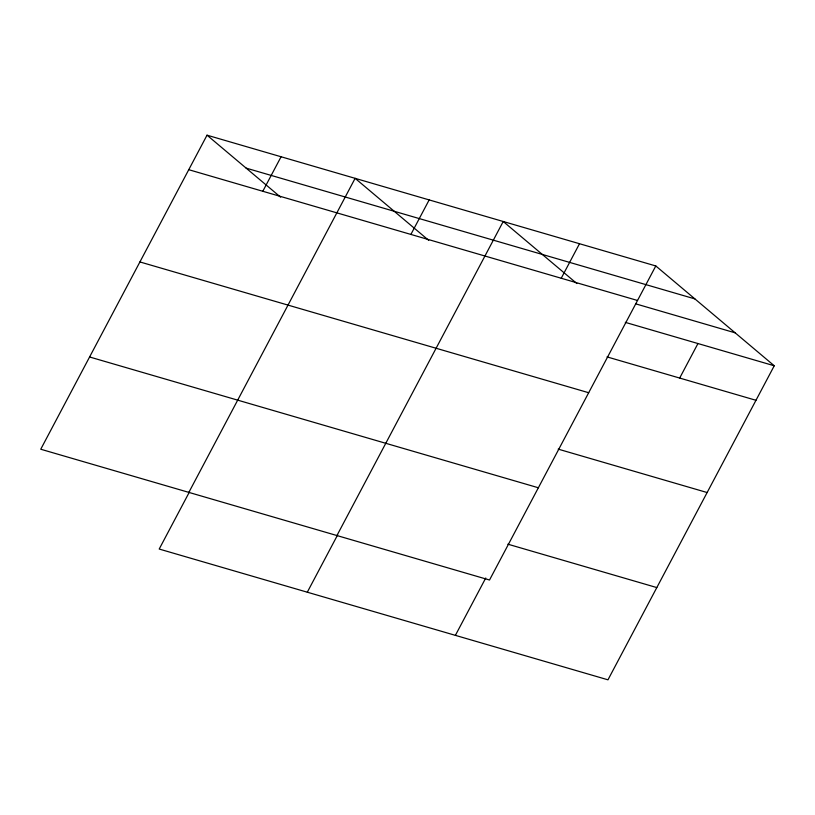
<?xml version="1.0" encoding="UTF-8"?>
<svg xmlns="http://www.w3.org/2000/svg" width="815" height="815" viewBox="0 0 815 815"><rect width="100%" height="100%" fill="white"/><g stroke="black" fill="none" stroke-linecap="round" stroke-linejoin="round"><path stroke-width="1.22" d="M207.03 135.178L40.75 449.228L489.52 580.015L655.8 265.955L207.03 135.178L280.645 197.199M262.797 191.28L281.083 156.755M188.846 492.392L355.126 178.332L428.731 240.364M189.579 491.669L159.2 549.045L607.97 679.822L774.25 365.772L655.8 265.955M410.892 234.435L429.169 199.909M336.931 535.547L503.222 221.497L576.826 283.518M307.296 592.199L337.675 534.823M561.229 278.251L579.506 243.726M455.391 635.354L485.76 577.988M679.679 378.058L697.956 343.533M246.12 168.114L694.889 298.901M188.754 169.693L637.524 300.48M635.863 303.893L735.161 332.836M625.299 322.363L774.25 365.772M607.022 356.889L755.974 400.287M139.915 261.941L588.685 392.728M558.183 449.126L707.135 492.535M89.589 356.98L538.358 487.767M507.857 544.175L656.809 587.574"/></g></svg>
